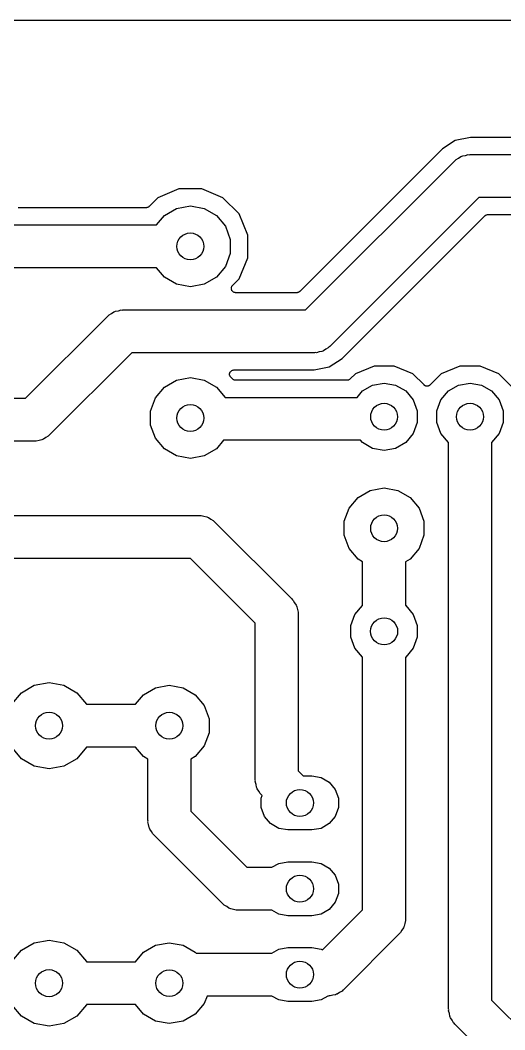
# Model space of a CAD drawing. Extents: x 74 to 224, y -146 to -46.
# Drawn here: x 124.24 to 138.57, y -126.86 to -96.98 of the extents above; entities that cross this region are included whole.
import ezdxf

# ---------------------------------------------------------------- set-up
doc = ezdxf.new("R2010")
doc.units = 0
doc.header["$MEASUREMENT"] = 0
doc.layers.add('BLACK', color=7, linetype='CONTINUOUS')

msp = doc.modelspace()

# ---------------------------------------------------------------- linework, layer by layer
at = {"layer": 'Black'}
for p, q in [((74.37, -96.976), (140.423, -96.976)), ((137.105, -100.534), (136.724, -100.788)), ((137.554, -100.444), (137.105, -100.534)), ((140.17, -100.444), (137.554, -100.444)), ((136.724, -100.788), (132.507, -105.005)), ((137.3, -101.005), (137.324, -100.991)), ((137.324, -100.991), (137.406, -100.976)), ((137.406, -100.976), (137.486, -100.955)), ((137.486, -100.955), (137.513, -100.957)), ((137.513, -100.957), (137.541, -100.952)), ((137.541, -100.952), (156.743, -100.952)), ((132.681, -105.55), (137.092, -101.138)), ((137.092, -101.138), (137.115, -101.122)), ((137.115, -101.122), (137.133, -101.101)), ((137.133, -101.101), (137.205, -101.059)), ((137.205, -101.059), (137.273, -101.012)), ((137.273, -101.012), (137.3, -101.005)), ((128.937, -101.971), (128.312, -102.229)), ((129.613, -101.972), (128.937, -101.971)), ((130.237, -102.231), (129.613, -101.972)), ((128.051, -102.49), (128.047, -102.493)), ((128.312, -102.229), (128.051, -102.49)), ((128.865, -102.547), (129.273, -102.475)), ((129.273, -102.475), (129.682, -102.547)), ((130.714, -102.709), (130.237, -102.231)), ((137.804, -102.222), (133.393, -106.634)), ((156.48, -102.222), (137.804, -102.222)), ((127.961, -102.527), (124.183, -102.527)), ((127.967, -102.526), (127.961, -102.527)), ((127.972, -102.527), (127.967, -102.526)), ((127.988, -102.522), (127.972, -102.527)), ((128.005, -102.519), (127.988, -102.522)), ((128.01, -102.517), (128.005, -102.519)), ((128.015, -102.515), (128.01, -102.517)), ((128.029, -102.506), (128.015, -102.515)), ((128.043, -102.497), (128.029, -102.506)), ((128.047, -102.493), (128.043, -102.497)), ((128.27, -103.035), (128.505, -102.755)), ((128.505, -102.755), (128.865, -102.547)), ((129.682, -102.547), (130.042, -102.755)), ((130.042, -102.755), (130.308, -103.073)), ((130.972, -103.334), (130.714, -102.709)), ((133.761, -106.984), (137.977, -102.767)), ((137.977, -102.767), (137.982, -102.764)), ((137.982, -102.764), (137.985, -102.76)), ((137.985, -102.76), (138, -102.752)), ((138, -102.752), (138.013, -102.742)), ((138.013, -102.742), (138.019, -102.741)), ((138.019, -102.741), (138.024, -102.738)), ((138.024, -102.738), (138.04, -102.735)), ((138.04, -102.735), (138.056, -102.731)), ((138.056, -102.731), (138.062, -102.731)), ((138.062, -102.731), (138.067, -102.73)), ((138.067, -102.73), (140.462, -102.73)), ((123.939, -103.035), (128.27, -103.035)), ((130.308, -103.073), (130.45, -103.463)), ((130.972, -104.009), (130.972, -103.334)), ((130.45, -103.463), (130.45, -103.878)), ((130.45, -103.878), (130.308, -104.268)), ((130.308, -104.268), (130.042, -104.586)), ((130.712, -104.634), (130.972, -104.009)), ((128.27, -104.305), (124.024, -104.305)), ((128.505, -104.586), (128.27, -104.305)), ((128.865, -104.793), (128.505, -104.586)), ((129.273, -104.865), (128.865, -104.793)), ((129.682, -104.793), (129.273, -104.865)), ((130.042, -104.586), (129.682, -104.793)), ((130.486, -104.893), (130.491, -104.877)), ((130.491, -104.877), (130.496, -104.861)), ((130.496, -104.861), (130.499, -104.856)), ((130.499, -104.856), (130.501, -104.851)), ((130.501, -104.851), (130.511, -104.838)), ((130.511, -104.838), (130.521, -104.825)), ((130.521, -104.825), (130.712, -104.634)), ((130.484, -104.904), (130.486, -104.898)), ((130.486, -104.92), (130.484, -104.904)), ((130.486, -104.898), (130.486, -104.893)), ((130.486, -104.937), (130.486, -104.92)), ((130.487, -104.942), (130.486, -104.937)), ((130.488, -104.947), (130.487, -104.942)), ((130.495, -104.963), (130.488, -104.947)), ((130.501, -104.978), (130.495, -104.963)), ((130.504, -104.982), (130.501, -104.978)), ((130.507, -104.987), (130.504, -104.982)), ((130.518, -104.999), (130.507, -104.987)), ((130.529, -105.012), (130.518, -104.999)), ((130.534, -105.015), (130.529, -105.012)), ((130.538, -105.019), (130.534, -105.015)), ((130.553, -105.026), (130.538, -105.019)), ((130.567, -105.034), (130.553, -105.026)), ((130.573, -105.035), (130.567, -105.034)), ((130.578, -105.037), (130.573, -105.035)), ((130.594, -105.039), (130.578, -105.037)), ((130.611, -105.042), (130.594, -105.039)), ((132.418, -105.042), (130.611, -105.042)), ((132.423, -105.041), (132.418, -105.042)), ((132.429, -105.041), (132.423, -105.041)), ((132.445, -105.037), (132.429, -105.041)), ((132.461, -105.034), (132.445, -105.037)), ((132.466, -105.031), (132.461, -105.034)), ((132.471, -105.03), (132.466, -105.031)), ((132.485, -105.02), (132.471, -105.03)), ((132.499, -105.012), (132.485, -105.02)), ((132.503, -105.008), (132.499, -105.012)), ((132.507, -105.005), (132.503, -105.008)), ((124.4, -108.166), (126.83, -105.736)), ((126.83, -105.736), (126.853, -105.72)), ((126.853, -105.72), (126.871, -105.698)), ((126.871, -105.698), (126.943, -105.657)), ((126.943, -105.657), (127.011, -105.609)), ((127.011, -105.609), (127.038, -105.602)), ((127.038, -105.602), (127.062, -105.588)), ((127.062, -105.588), (127.144, -105.574)), ((127.144, -105.574), (127.224, -105.552)), ((127.224, -105.552), (127.252, -105.555)), ((127.252, -105.555), (127.279, -105.55)), ((127.279, -105.55), (132.681, -105.55)), ((133.352, -106.671), (133.28, -106.713)), ((133.37, -106.65), (133.352, -106.671)), ((133.393, -106.634), (133.37, -106.65)), ((127.542, -106.82), (125.112, -109.25)), ((132.944, -106.82), (127.542, -106.82)), ((132.971, -106.815), (132.944, -106.82)), ((132.999, -106.817), (132.971, -106.815)), ((133.079, -106.796), (132.999, -106.817)), ((133.161, -106.781), (133.079, -106.796)), ((133.185, -106.767), (133.161, -106.781)), ((133.212, -106.76), (133.185, -106.767)), ((133.28, -106.713), (133.212, -106.76)), ((132.931, -107.328), (133.38, -107.238)), ((133.38, -107.238), (133.761, -106.984)), ((134.704, -107.212), (134.152, -107.439)), ((135.301, -107.212), (134.704, -107.212)), ((135.852, -107.441), (135.301, -107.212)), ((137.244, -107.212), (136.692, -107.439)), ((137.841, -107.212), (137.244, -107.212)), ((138.392, -107.441), (137.841, -107.212)), ((128.865, -107.627), (129.273, -107.555)), ((129.273, -107.555), (129.682, -107.627)), ((130.433, -107.466), (130.435, -107.449)), ((130.435, -107.471), (130.433, -107.466)), ((130.435, -107.433), (130.437, -107.427)), ((130.435, -107.449), (130.435, -107.433)), ((130.435, -107.477), (130.435, -107.471)), ((130.44, -107.492), (130.435, -107.477)), ((130.437, -107.422), (130.444, -107.407)), ((130.437, -107.427), (130.437, -107.422)), ((130.445, -107.508), (130.44, -107.492)), ((130.444, -107.407), (130.45, -107.391)), ((130.448, -107.513), (130.445, -107.508)), ((130.45, -107.518), (130.448, -107.513)), ((130.45, -107.391), (130.453, -107.387)), ((130.46, -107.531), (130.45, -107.518)), ((130.453, -107.387), (130.456, -107.382)), ((130.456, -107.382), (130.467, -107.37)), ((130.47, -107.544), (130.46, -107.531)), ((130.467, -107.37), (130.478, -107.357)), ((130.521, -107.595), (130.47, -107.544)), ((130.478, -107.357), (130.483, -107.355)), ((130.483, -107.355), (130.487, -107.351)), ((130.487, -107.351), (130.502, -107.344)), ((130.502, -107.344), (130.516, -107.335)), ((130.516, -107.335), (130.522, -107.334)), ((130.522, -107.334), (130.527, -107.332)), ((130.527, -107.332), (130.543, -107.331)), ((130.543, -107.331), (130.56, -107.328)), ((130.56, -107.328), (132.931, -107.328)), ((134.152, -107.439), (133.996, -107.595)), ((136.181, -107.771), (135.852, -107.441)), ((136.692, -107.439), (136.361, -107.771)), ((138.814, -107.863), (138.392, -107.441)), ((128.238, -108.153), (128.505, -107.835)), ((128.505, -107.835), (128.865, -107.627)), ((129.682, -107.627), (130.042, -107.835)), ((130.042, -107.835), (130.298, -108.14)), ((130.525, -107.598), (130.521, -107.595)), ((130.529, -107.603), (130.525, -107.598)), ((130.543, -107.611), (130.529, -107.603)), ((130.557, -107.621), (130.543, -107.611)), ((130.562, -107.622), (130.557, -107.621)), ((130.567, -107.625), (130.562, -107.622)), ((130.583, -107.628), (130.567, -107.625)), ((130.599, -107.632), (130.583, -107.628)), ((130.605, -107.632), (130.599, -107.632)), ((130.61, -107.632), (130.605, -107.632)), ((133.906, -107.632), (130.61, -107.632)), ((133.912, -107.632), (133.906, -107.632)), ((133.917, -107.632), (133.912, -107.632)), ((133.933, -107.628), (133.917, -107.632)), ((133.95, -107.625), (133.933, -107.628)), ((133.955, -107.622), (133.95, -107.625)), ((133.96, -107.621), (133.955, -107.622)), ((133.974, -107.611), (133.96, -107.621)), ((133.988, -107.603), (133.974, -107.611)), ((133.992, -107.599), (133.988, -107.603)), ((133.996, -107.595), (133.992, -107.599)), ((134.361, -107.949), (134.66, -107.776)), ((134.66, -107.776), (135.001, -107.716)), ((135.001, -107.716), (135.342, -107.776)), ((135.342, -107.776), (135.641, -107.949)), ((136.19, -107.777), (136.181, -107.771)), ((136.198, -107.785), (136.19, -107.777)), ((136.208, -107.789), (136.198, -107.785)), ((136.217, -107.796), (136.208, -107.789)), ((136.228, -107.799), (136.217, -107.796)), ((136.238, -107.803), (136.228, -107.799)), ((136.249, -107.804), (136.238, -107.803)), ((136.26, -107.807), (136.249, -107.804)), ((136.271, -107.806), (136.26, -107.807)), ((136.282, -107.807), (136.271, -107.806)), ((136.292, -107.804), (136.282, -107.807)), ((136.304, -107.804), (136.292, -107.804)), ((136.314, -107.799), (136.304, -107.804)), ((136.324, -107.796), (136.314, -107.799)), ((136.333, -107.79), (136.324, -107.796)), ((136.344, -107.785), (136.333, -107.79)), ((136.351, -107.777), (136.344, -107.785)), ((136.361, -107.771), (136.351, -107.777)), ((136.901, -107.949), (137.2, -107.776)), ((137.2, -107.776), (137.541, -107.716)), ((137.541, -107.716), (137.882, -107.776)), ((137.882, -107.776), (138.181, -107.949)), ((123.982, -108.166), (124.4, -108.166)), ((128.096, -108.543), (128.238, -108.153)), ((130.298, -108.14), (134.2, -108.14)), ((134.2, -108.14), (134.361, -107.949)), ((135.641, -107.949), (135.864, -108.214)), ((136.678, -108.214), (136.901, -107.949)), ((138.181, -107.949), (138.404, -108.214)), ((135.864, -108.214), (135.982, -108.539)), ((136.56, -108.539), (136.678, -108.214)), ((138.404, -108.214), (138.522, -108.539)), ((128.096, -108.958), (128.096, -108.543)), ((135.982, -108.539), (135.982, -108.885)), ((136.56, -108.885), (136.56, -108.539)), ((138.522, -108.539), (138.522, -108.885)), ((128.238, -109.348), (128.096, -108.958)), ((135.982, -108.885), (135.864, -109.21)), ((136.678, -109.21), (136.56, -108.885)), ((138.522, -108.885), (138.404, -109.21)), ((125, -109.329), (124.932, -109.376)), ((125.071, -109.287), (125, -109.329)), ((125.089, -109.266), (125.071, -109.287)), ((125.112, -109.25), (125.089, -109.266)), ((128.505, -109.666), (128.238, -109.348)), ((135.864, -109.21), (135.641, -109.475)), ((136.901, -109.475), (136.678, -109.21)), ((138.404, -109.21), (138.181, -109.475)), ((124.663, -109.436), (123.982, -109.436)), ((124.691, -109.431), (124.663, -109.436)), ((124.719, -109.433), (124.691, -109.431)), ((124.799, -109.412), (124.719, -109.433)), ((124.88, -109.398), (124.799, -109.412)), ((124.905, -109.384), (124.88, -109.398)), ((124.932, -109.376), (124.905, -109.384)), ((130.256, -109.41), (130.042, -109.666)), ((134.307, -109.41), (130.256, -109.41)), ((134.361, -109.475), (134.307, -109.41)), ((134.66, -109.648), (134.361, -109.475)), ((135.001, -109.708), (134.66, -109.648)), ((135.342, -109.648), (135.001, -109.708)), ((135.641, -109.475), (135.342, -109.648)), ((136.906, -109.478), (136.901, -109.475)), ((136.906, -126.238), (136.906, -109.478)), ((138.181, -109.475), (138.176, -109.478)), ((138.176, -109.478), (138.176, -125.975)), ((128.865, -109.873), (128.505, -109.666)), ((129.273, -109.945), (128.865, -109.873)), ((129.682, -109.873), (129.273, -109.945)), ((130.042, -109.666), (129.682, -109.873)), ((134.592, -110.891), (135.001, -110.819)), ((135.001, -110.819), (135.41, -110.891)), ((133.966, -111.416), (134.233, -111.098)), ((134.233, -111.098), (134.592, -110.891)), ((135.41, -110.891), (135.769, -111.098)), ((135.769, -111.098), (136.036, -111.416)), ((133.824, -111.806), (133.966, -111.416)), ((136.036, -111.416), (136.178, -111.806)), ((109.22, -111.633), (129.54, -111.633)), ((129.54, -111.633), (129.568, -111.638)), ((129.568, -111.638), (129.595, -111.635)), ((129.595, -111.635), (129.675, -111.657)), ((129.675, -111.657), (129.757, -111.671)), ((129.757, -111.671), (129.781, -111.685)), ((129.781, -111.685), (129.808, -111.692)), ((129.808, -111.692), (129.876, -111.74)), ((129.876, -111.74), (129.948, -111.782)), ((129.948, -111.782), (129.966, -111.803)), ((129.966, -111.803), (129.989, -111.819)), ((129.989, -111.819), (132.275, -114.105)), ((133.824, -112.222), (133.824, -111.806)), ((136.178, -111.806), (136.178, -112.222)), ((133.966, -112.612), (133.824, -112.222)), ((136.178, -112.222), (136.036, -112.612)), ((134.233, -112.93), (133.966, -112.612)), ((136.036, -112.612), (135.769, -112.93)), ((129.277, -112.903), (109.483, -112.903)), ((131.191, -114.817), (129.277, -112.903)), ((134.366, -113.006), (134.233, -112.93)), ((135.769, -112.93), (135.636, -113.006)), ((134.366, -114.296), (134.366, -113.006)), ((135.636, -113.006), (135.636, -114.296)), ((132.275, -114.105), (132.291, -114.128)), ((132.291, -114.128), (132.312, -114.146)), ((132.312, -114.146), (132.354, -114.218)), ((132.354, -114.218), (132.402, -114.286)), ((132.402, -114.286), (132.409, -114.313)), ((132.409, -114.313), (132.423, -114.337)), ((132.423, -114.337), (132.437, -114.419)), ((132.437, -114.419), (132.459, -114.499)), ((134.138, -114.564), (134.361, -114.299)), ((134.361, -114.299), (134.366, -114.296)), ((135.636, -114.296), (135.641, -114.299)), ((135.641, -114.299), (135.864, -114.564)), ((132.459, -114.499), (132.456, -114.526)), ((132.456, -114.526), (132.461, -114.554)), ((132.461, -114.554), (132.461, -119.193)), ((134.02, -114.889), (134.138, -114.564)), ((135.864, -114.564), (135.982, -114.889)), ((131.191, -119.456), (131.191, -114.817)), ((134.02, -115.235), (134.02, -114.889)), ((135.982, -114.889), (135.982, -115.235)), ((134.138, -115.56), (134.02, -115.235)), ((135.982, -115.235), (135.864, -115.56)), ((134.361, -115.825), (134.138, -115.56)), ((135.864, -115.56), (135.641, -115.825)), ((134.366, -115.828), (134.361, -115.825)), ((134.366, -123.308), (134.366, -115.828)), ((135.641, -115.825), (135.636, -115.828)), ((135.636, -115.828), (135.636, -123.571)), ((124.276, -116.879), (124.659, -116.658)), ((124.659, -116.658), (125.095, -116.581)), ((125.095, -116.581), (125.531, -116.658)), ((125.531, -116.658), (125.914, -116.879)), ((127.883, -116.94), (128.242, -116.733)), ((128.242, -116.733), (128.651, -116.661)), ((128.651, -116.661), (129.06, -116.733)), ((129.06, -116.733), (129.419, -116.94)), ((123.991, -117.219), (124.276, -116.879)), ((125.914, -116.879), (126.199, -117.219)), ((127.647, -117.221), (127.883, -116.94)), ((129.419, -116.94), (129.686, -117.258)), ((126.199, -117.219), (126.2, -117.221)), ((126.2, -117.221), (127.647, -117.221)), ((129.686, -117.258), (129.828, -117.648)), ((129.828, -117.648), (129.828, -118.064)), ((129.828, -118.064), (129.686, -118.454)), ((124.276, -118.833), (123.991, -118.493)), ((126.199, -118.493), (125.914, -118.833)), ((126.2, -118.491), (126.199, -118.493)), ((127.647, -118.491), (126.2, -118.491)), ((127.883, -118.772), (127.647, -118.491)), ((129.686, -118.454), (129.419, -118.772)), ((124.659, -119.054), (124.276, -118.833)), ((125.914, -118.833), (125.531, -119.054)), ((128.016, -118.848), (127.883, -118.772)), ((128.016, -120.65), (128.016, -118.848)), ((129.419, -118.772), (129.286, -118.848)), ((129.286, -118.848), (129.286, -120.387)), ((125.095, -119.131), (124.659, -119.054)), ((125.531, -119.054), (125.095, -119.131)), ((132.461, -119.193), (132.61, -119.342)), ((131.196, -119.484), (131.191, -119.456)), ((131.193, -119.512), (131.196, -119.484)), ((131.215, -119.592), (131.193, -119.512)), ((132.61, -119.342), (132.866, -119.342)), ((132.866, -119.342), (133.14, -119.39)), ((133.14, -119.39), (133.38, -119.529)), ((131.229, -119.673), (131.215, -119.592)), ((131.243, -119.698), (131.229, -119.673)), ((131.25, -119.725), (131.243, -119.698)), ((131.298, -119.793), (131.25, -119.725)), ((131.34, -119.864), (131.298, -119.793)), ((133.38, -119.529), (133.559, -119.742)), ((133.559, -119.742), (133.654, -120.003)), ((131.361, -119.882), (131.34, -119.864)), ((131.377, -119.905), (131.361, -119.882)), ((131.37, -120.003), (131.398, -119.926)), ((131.37, -120.281), (131.37, -120.003)), ((131.398, -119.926), (131.377, -119.905)), ((133.654, -120.003), (133.654, -120.281)), ((129.286, -120.387), (130.946, -122.047)), ((131.465, -120.542), (131.37, -120.281)), ((133.654, -120.281), (133.559, -120.542)), ((128.021, -120.678), (128.016, -120.65)), ((128.018, -120.705), (128.021, -120.678)), ((128.04, -120.785), (128.018, -120.705)), ((131.643, -120.755), (131.465, -120.542)), ((133.559, -120.542), (133.38, -120.755)), ((128.054, -120.867), (128.04, -120.785)), ((128.068, -120.891), (128.054, -120.867)), ((128.075, -120.918), (128.068, -120.891)), ((128.123, -120.986), (128.075, -120.918)), ((128.165, -121.058), (128.123, -120.986)), ((131.884, -120.894), (131.643, -120.755)), ((132.157, -120.942), (131.884, -120.894)), ((132.866, -120.942), (132.157, -120.942)), ((133.14, -120.894), (132.866, -120.942)), ((133.38, -120.755), (133.14, -120.894)), ((128.186, -121.076), (128.165, -121.058)), ((128.202, -121.099), (128.186, -121.076)), ((130.234, -123.131), (128.202, -121.099)), ((131.884, -121.93), (132.157, -121.882)), ((132.157, -121.882), (132.866, -121.882)), ((132.866, -121.882), (133.14, -121.93)), ((130.946, -122.047), (131.682, -122.047)), ((131.682, -122.047), (131.884, -121.93)), ((133.14, -121.93), (133.38, -122.069)), ((133.38, -122.069), (133.559, -122.282)), ((133.559, -122.282), (133.654, -122.543)), ((133.654, -122.543), (133.654, -122.821)), ((133.559, -123.082), (133.38, -123.295)), ((133.654, -122.821), (133.559, -123.082)), ((130.257, -123.147), (130.234, -123.131)), ((130.275, -123.168), (130.257, -123.147)), ((130.347, -123.21), (130.275, -123.168)), ((130.415, -123.258), (130.347, -123.21)), ((130.442, -123.265), (130.415, -123.258)), ((130.466, -123.279), (130.442, -123.265)), ((130.548, -123.293), (130.466, -123.279)), ((130.628, -123.315), (130.548, -123.293)), ((130.655, -123.312), (130.628, -123.315)), ((130.683, -123.317), (130.655, -123.312)), ((131.682, -123.317), (130.683, -123.317)), ((131.884, -123.434), (131.682, -123.317)), ((133.38, -123.295), (133.14, -123.434)), ((133.18, -124.494), (134.366, -123.308)), ((132.157, -123.482), (131.884, -123.434)), ((132.866, -123.482), (132.157, -123.482)), ((133.14, -123.434), (132.866, -123.482)), ((135.634, -123.626), (135.612, -123.706)), ((135.636, -123.571), (135.631, -123.599)), ((135.631, -123.599), (135.634, -123.626)), ((135.466, -123.997), (135.45, -124.02)), ((135.487, -123.979), (135.466, -123.997)), ((135.529, -123.907), (135.487, -123.979)), ((135.577, -123.839), (135.529, -123.907)), ((135.584, -123.812), (135.577, -123.839)), ((135.598, -123.788), (135.584, -123.812)), ((135.612, -123.706), (135.598, -123.788)), ((124.276, -124.499), (124.659, -124.278)), ((124.659, -124.278), (125.095, -124.201)), ((125.095, -124.201), (125.531, -124.278)), ((125.531, -124.278), (125.914, -124.499)), ((128.242, -124.353), (128.651, -124.281)), ((128.651, -124.281), (129.06, -124.353)), ((135.45, -124.02), (133.799, -125.671)), ((123.991, -124.839), (124.276, -124.499)), ((125.914, -124.499), (126.199, -124.839)), ((127.647, -124.841), (127.883, -124.56)), ((127.883, -124.56), (128.242, -124.353)), ((129.06, -124.353), (129.419, -124.56)), ((129.419, -124.56), (129.442, -124.587)), ((129.442, -124.587), (131.682, -124.587)), ((131.682, -124.587), (131.884, -124.47)), ((131.884, -124.47), (132.157, -124.422)), ((132.157, -124.422), (132.866, -124.422)), ((132.866, -124.422), (133.14, -124.47)), ((133.14, -124.47), (133.18, -124.494)), ((126.199, -124.839), (126.2, -124.841)), ((126.2, -124.841), (127.647, -124.841)), ((133.686, -125.75), (133.618, -125.798)), ((133.758, -125.708), (133.686, -125.75)), ((133.776, -125.687), (133.758, -125.708)), ((133.799, -125.671), (133.776, -125.687)), ((129.686, -126.074), (129.419, -126.392)), ((129.765, -125.857), (129.686, -126.074)), ((131.682, -125.857), (129.765, -125.857)), ((131.884, -125.974), (131.682, -125.857)), ((132.157, -126.022), (131.884, -125.974)), ((132.866, -126.022), (132.157, -126.022)), ((133.14, -125.974), (132.866, -126.022)), ((133.342, -125.857), (133.14, -125.974)), ((133.35, -125.857), (133.342, -125.857)), ((133.378, -125.852), (133.35, -125.857)), ((133.405, -125.855), (133.378, -125.852)), ((133.485, -125.833), (133.405, -125.855)), ((133.567, -125.819), (133.485, -125.833)), ((133.591, -125.805), (133.567, -125.819)), ((133.618, -125.798), (133.591, -125.805)), ((138.176, -125.975), (139.318, -127.117)), ((124.276, -126.453), (123.991, -126.113)), ((126.199, -126.113), (125.914, -126.453)), ((126.2, -126.111), (126.199, -126.113)), ((127.647, -126.111), (126.2, -126.111)), ((127.883, -126.392), (127.647, -126.111)), ((128.242, -126.599), (127.883, -126.392)), ((129.419, -126.392), (129.06, -126.599)), ((136.911, -126.266), (136.906, -126.238)), ((136.908, -126.293), (136.911, -126.266)), ((136.93, -126.373), (136.908, -126.293)), ((136.944, -126.455), (136.93, -126.373)), ((124.659, -126.674), (124.276, -126.453)), ((125.095, -126.751), (124.659, -126.674)), ((125.531, -126.674), (125.095, -126.751)), ((125.914, -126.453), (125.531, -126.674)), ((128.651, -126.671), (128.242, -126.599)), ((129.06, -126.599), (128.651, -126.671)), ((136.958, -126.479), (136.944, -126.455)), ((136.965, -126.506), (136.958, -126.479)), ((137.013, -126.574), (136.965, -126.506)), ((137.055, -126.646), (137.013, -126.574)), ((137.076, -126.664), (137.055, -126.646)), ((137.092, -126.687), (137.076, -126.664)), ((138.616, -128.211), (137.092, -126.687))]:
    msp.add_line(p, q, dxfattribs=at)
for centre, radius in [((129.273, -103.67), 0.3969), ((129.273, -108.75), 0.3969), ((135.001, -108.712), 0.3969), ((137.541, -108.712), 0.3969), ((135.001, -112.014), 0.3969), ((135.001, -115.062), 0.4001), ((125.095, -117.856), 0.4001), ((128.651, -117.856), 0.3969), ((132.512, -120.142), 0.4), ((132.512, -122.682), 0.4), ((132.512, -125.222), 0.4), ((125.095, -125.476), 0.4001), ((128.651, -125.476), 0.3969)]:
    msp.add_circle(centre, radius, dxfattribs=at)

doc.saveas('drawing.dxf')
